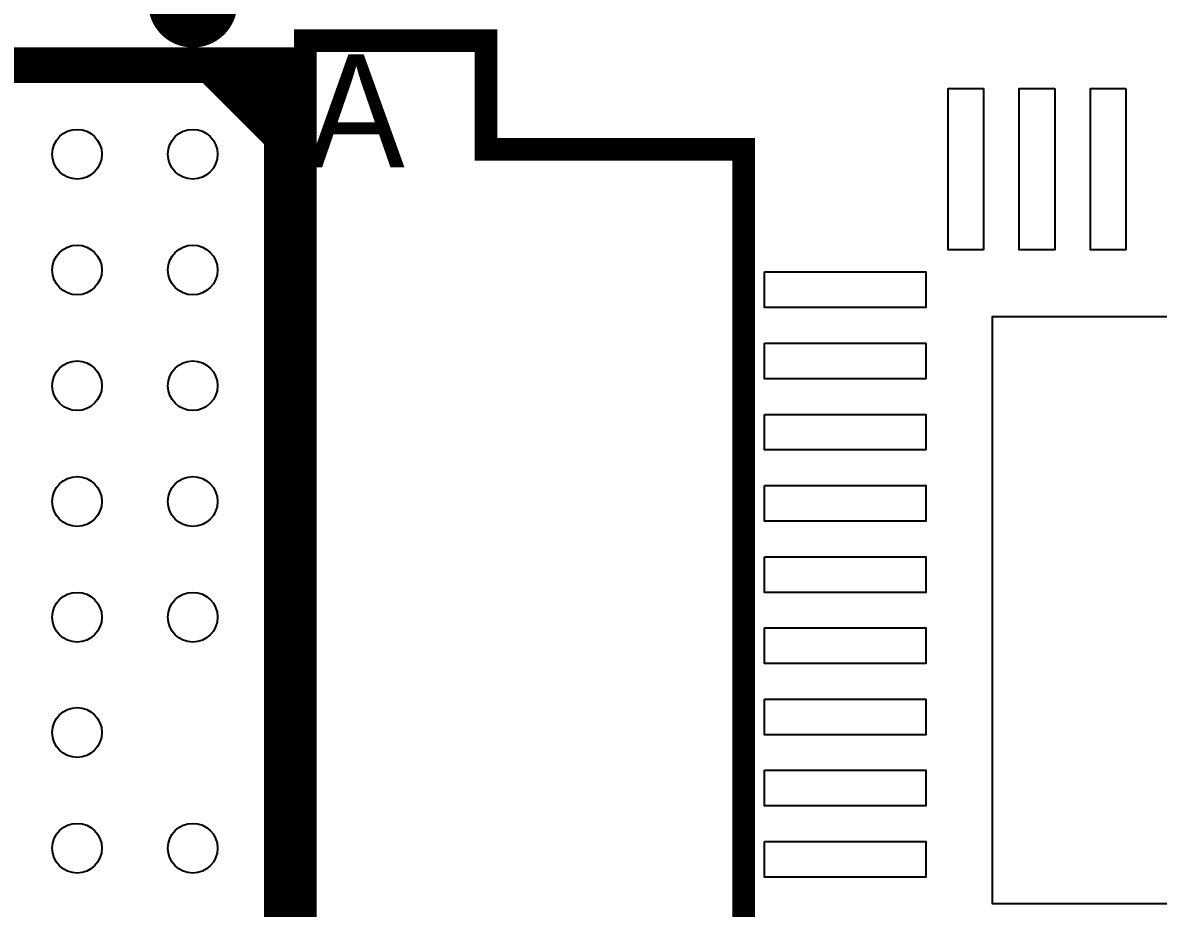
# Model space of a CAD drawing. Extents: x -900 to 3533, y 458 to 4954.
# Drawn here: x 1961.5 to 2212.7, y 1931.1 to 2127 of the extents above; entities that cross this region are included whole.
import ezdxf

# ---------------------------------------------------------------- set-up
doc = ezdxf.new("R2010")
doc.units = 0
doc.header["$MEASUREMENT"] = 0
for name, color, linetype in [('BG_SILKSCREEN_TOP', 43, 'CONTINUOUS'), ('PG_SILKSCREEN_TOP', 30, 'CONTINUOUS'), ('PIN_TOP', 1, 'CONTINUOUS')]:
    doc.layers.add(name, color=color, linetype=linetype)

msp = doc.modelspace()

# ---------------------------------------------------------------- linework, layer by layer
at = {"layer": 'BG_SILKSCREEN_TOP'}
msp.add_lwpolyline([(2114, 2099, 5, 5, 0), (2064, 2099, 5, 5, 0), (2064, 2123, 5, 5, 0), (2024, 2123, 5, 5, 0), (2024, 1915, 5, 5, 0), (2121, 1915, 5, 5, 0), (2121, 2099, 5, 5, 0), (2114, 2099, 5, 5, 0)], format="xyseb", dxfattribs=at)
at = {"layer": 'PG_SILKSCREEN_TOP'}
for points in [[(2004.063, 2131.373, 9.799, 9.799, -0.999969), (1994.127, 2131.373, 9.799, 9.799, -1.000031), (2004.063, 2131.373, 9.799, 9.799, 0)], [(1467.592, 2117.603, 7.902, 7.902, 0), (1467.588, 1566.405, 7.902, 7.902, 0), (2018.786, 1566.404, 7.902, 7.902, 0), (2018.788, 2117.604, 7.902, 7.902, 0), (1467.592, 2117.603, 7.902, 7.902, 0)], [(2002.987, 2117.604, 7.902, 7.902, 0), (2018.788, 2101.803, 7.902, 7.902, 0)], [(2010.889, 2117.598, 7.902, 7.902, 0), (2018.786, 2109.701, 7.902, 7.902, 0)]]:
    msp.add_lwpolyline(points, format="xyseb", dxfattribs=at)
at = {"layer": 'PIN_TOP'}
for points in [[(2174.065, 2112.444), (2174.065, 2076.794), (2166.195, 2076.794), (2166.195, 2112.444)], [(2189.813, 2112.444), (2189.813, 2076.794), (2181.943, 2076.794), (2181.943, 2112.444)], [(2205.561, 2112.444), (2205.561, 2076.794), (2197.691, 2076.794), (2197.691, 2112.444)], [(2125.617, 2071.864), (2161.267, 2071.864), (2161.267, 2063.994), (2125.617, 2063.994)], [(2305.952, 2062.029), (2305.952, 1932.109), (2176.032, 1932.109), (2176.032, 2062.029)], [(2125.617, 2056.124), (2161.267, 2056.124), (2161.267, 2048.254), (2125.617, 2048.254)], [(2125.617, 2040.374), (2161.267, 2040.374), (2161.267, 2032.504), (2125.617, 2032.504)], [(2125.617, 2024.624), (2161.267, 2024.624), (2161.267, 2016.754), (2125.617, 2016.754)], [(2125.617, 2008.874), (2161.267, 2008.874), (2161.267, 2001.004), (2125.617, 2001.004)], [(2125.617, 1993.124), (2161.267, 1993.124), (2161.267, 1985.254), (2125.617, 1985.254)], [(2125.617, 1977.384), (2161.267, 1977.384), (2161.267, 1969.514), (2125.617, 1969.514)], [(2125.617, 1961.634), (2161.267, 1961.634), (2161.267, 1953.764), (2125.617, 1953.764)], [(2125.617, 1945.884), (2161.267, 1945.884), (2161.267, 1938.014), (2125.617, 1938.014)]]:
    msp.add_lwpolyline(points, close=True, dxfattribs=at)
for centre in [(1973.486, 2097.905), (1999.089, 2097.905), (1973.486, 2072.302), (1999.089, 2072.302), (1973.486, 2046.704), (1999.089, 2046.704), (1973.486, 2021.101), (1999.089, 2021.101), (1973.486, 1995.503), (1999.089, 1995.503), (1973.486, 1970.003), (1973.486, 1944.405), (1999.089, 1944.405)]:
    msp.add_circle(centre, 5.5, dxfattribs=at)

# ---------------------------------------------------------------- texts
at = {"layer": 'BG_SILKSCREEN_TOP', "text_generation_flag": 2, "width": 0.96}
msp.add_text('A', height=25, dxfattribs=at).set_placement((2046, 2095))

doc.saveas('drawing.dxf')
